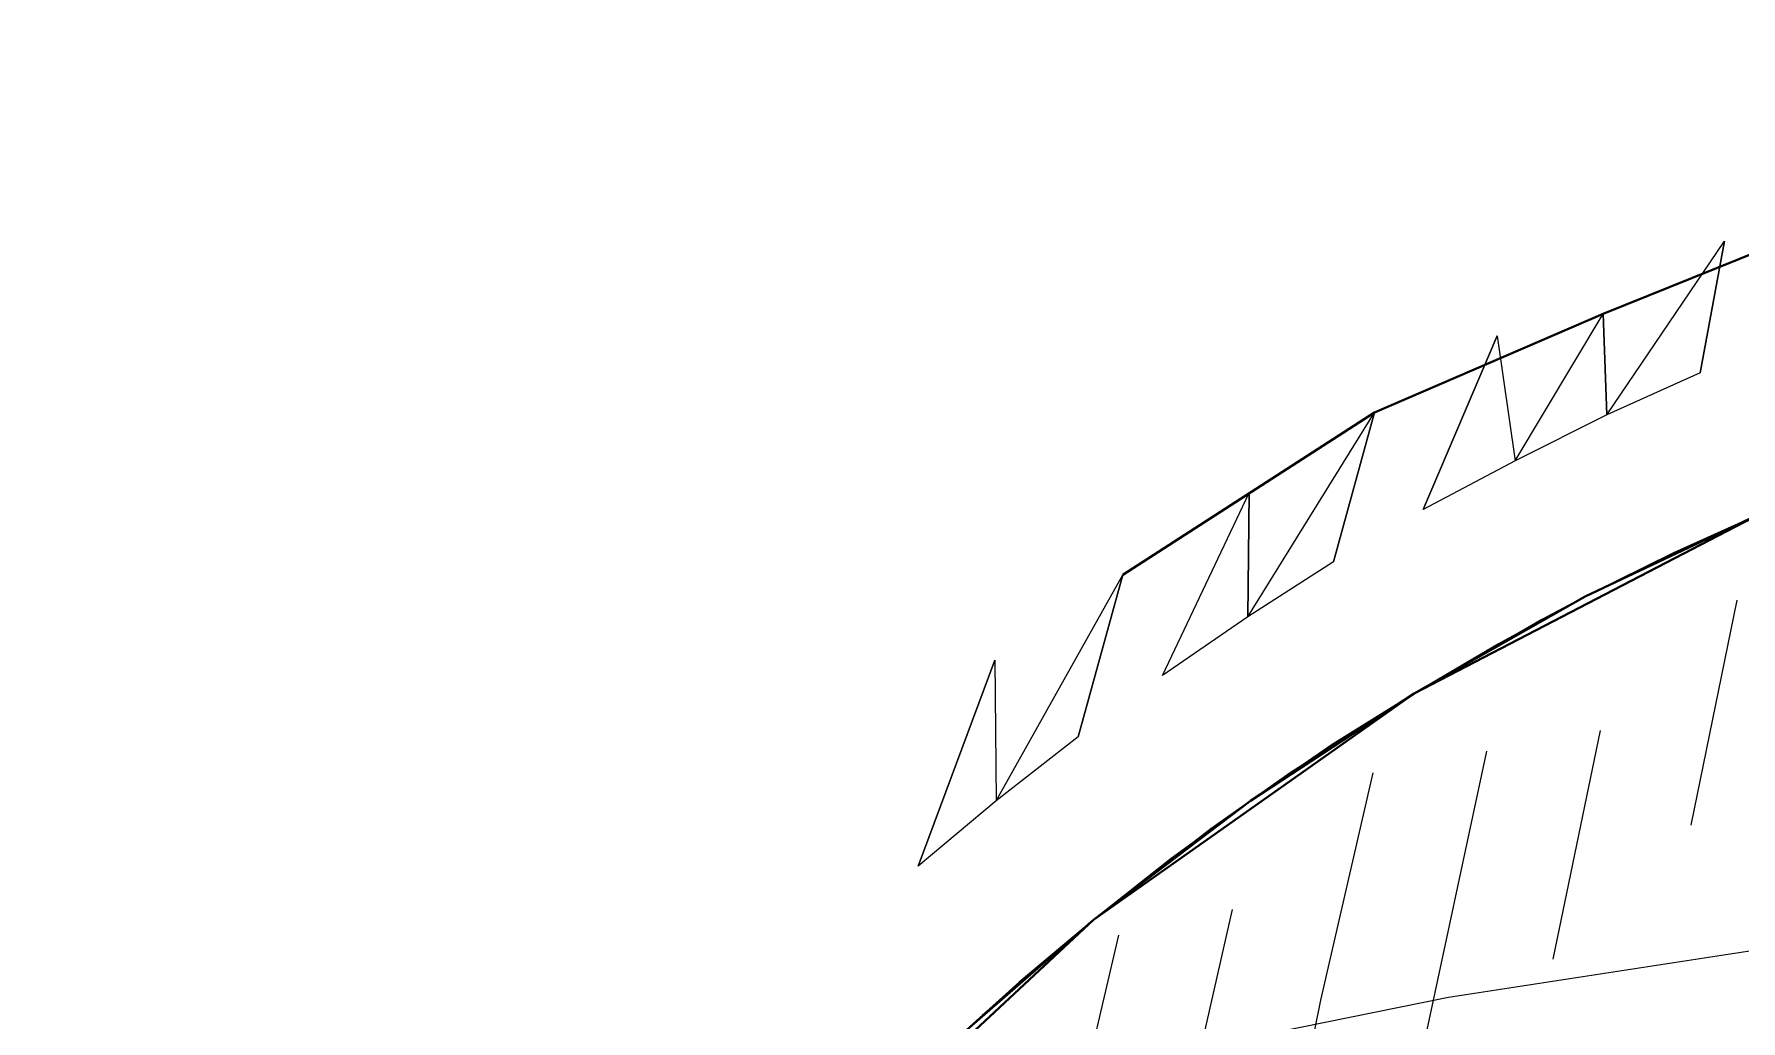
# Model space of a CAD drawing. Extents: x -24.1 to 24.1, y -24.4 to 24.4.
# Drawn here: x -22.48 to -9.12, y 16.64 to 24.36 of the extents above; entities that cross this region are included whole.
import ezdxf

# ---------------------------------------------------------------- set-up
doc = ezdxf.new("R2010")
doc.units = 0
doc.header["$MEASUREMENT"] = 0
doc.layers.get('0').update_dxf_attribs({"linetype": 'CONTINUOUS'})
for name, color, linetype in [('FEA3', 142, 'CONTINUOUS'), ('Mappers', 7, 'CONTINUOUS'), ('SupportsSph', 200, 'CONTINUOUS'), ('TendonPoints3', 7, 'CONTINUOUS')]:
    doc.layers.add(name, color=color, linetype=linetype)

msp = doc.modelspace()

# ---------------------------------------------------------------- linework, layer by layer
at = {"color": 6, "linetype": 'ByBlock', "lineweight": 40, "ltscale": 100}
for points in [[(-22.48, 0, 54.58), (-22.42, 1.53, 54.58), (-22.27, 3.06, 54.58), (-22.01, 4.57, 54.58), (-21.64, 6.06, 54.58), (-21.18, 7.52, 54.58), (-20.62, 8.95, 54.58), (-19.96, 10.34, 54.58), (-19.2, 11.68, 54.58), (-18.36, 12.96, 54.58), (-17.43, 14.18, 54.58), (-16.43, 15.34, 54.58), (-15.34, 16.43, 54.58), (-14.19, 17.43, 54.58), (-12.96, 18.36, 54.58), (-11.68, 19.2, 54.58), (-10.34, 19.96, 54.58), (-8.96, 20.61, 54.58)], [(-22.48, 0, 58.95), (-22.42, 1.53, 58.95), (-22.01, 4.57, 58.95), (-21.18, 7.52, 58.95), (-19.96, 10.34, 58.95), (-18.36, 12.96, 58.95), (-16.43, 15.34, 58.95), (-14.19, 17.43, 58.95), (-11.68, 19.2, 58.95), (-8.96, 20.61, 58.95)]]:
    msp.add_polyline3d(points, dxfattribs=at)
for points in [[(-8.96, 20.61, 58.95), (-7.88, 21.05, 57.58), (-8.96, 20.61, 56.77), (-10, 20.13, 57.58)], [(-8.96, 20.61, 55.67), (-8.25, 20.91, 55.13), (-8.96, 20.61, 54.58), (-9.65, 20.3, 55.13)], [(-8.96, 20.61, 56.77), (-8.25, 20.91, 56.22), (-8.96, 20.61, 55.67), (-9.65, 20.3, 56.22)], [(-11.68, 19.2, 58.95), (-8.96, 20.61, 58.95), (-10.34, 19.96, 57.86)], [(-8.96, 20.61, 58.95), (-10, 20.13, 57.58), (-10.34, 19.96, 57.86)], [(-9.65, 20.3, 56.22), (-8.96, 20.61, 55.67), (-9.65, 20.3, 55.13), (-10.34, 19.96, 55.67)], [(-10.34, 19.96, 57.13), (-10, 20.13, 57.58), (-8.96, 20.61, 56.77), (-9.65, 20.3, 56.22)], [(-8.96, 20.61, 54.58), (-10.34, 19.96, 54.58), (-9.65, 20.3, 55.13)], [(-10.34, 19.96, 55.67), (-9.65, 20.3, 55.13), (-10.34, 19.96, 54.58), (-11.02, 19.59, 55.13)], [(-11.02, 19.59, 56.22), (-10.34, 19.96, 57.13), (-9.65, 20.3, 56.22), (-10.34, 19.96, 55.67)], [(-10.68, 19.78, 57.58), (-10.34, 19.96, 57.86), (-10, 20.13, 57.58), (-10.34, 19.96, 57.13)], [(-11.68, 19.2, 58.95), (-10.34, 19.96, 57.86), (-10.68, 19.78, 57.58)], [(-11.02, 19.59, 56.22), (-10.34, 19.96, 55.67), (-11.02, 19.59, 55.13), (-11.68, 19.2, 55.67)], [(-10.68, 19.78, 57.58), (-10.34, 19.96, 57.13), (-11.02, 19.59, 56.22), (-11.68, 19.2, 56.77)], [(-10.34, 19.96, 54.58), (-11.68, 19.2, 54.58), (-11.02, 19.59, 55.13)], [(-11.68, 19.2, 58.95), (-10.68, 19.78, 57.58), (-11.68, 19.2, 56.77), (-12.65, 18.58, 57.58)], [(-11.68, 19.2, 55.67), (-11.02, 19.59, 55.13), (-11.68, 19.2, 54.58), (-12.32, 18.8, 55.13)], [(-11.68, 19.2, 56.77), (-11.02, 19.59, 56.22), (-11.68, 19.2, 55.67), (-12.32, 18.8, 56.22)], [(-14.19, 17.43, 58.95), (-11.68, 19.2, 58.95), (-12.96, 18.36, 57.86)], [(-11.68, 19.2, 58.95), (-12.65, 18.58, 57.58), (-12.96, 18.36, 57.86)], [(-12.32, 18.8, 56.22), (-11.68, 19.2, 55.67), (-12.32, 18.8, 55.13), (-12.96, 18.36, 55.67)], [(-12.96, 18.36, 57.13), (-12.65, 18.58, 57.58), (-11.68, 19.2, 56.77), (-12.32, 18.8, 56.22)], [(-11.68, 19.2, 54.58), (-12.96, 18.36, 54.58), (-12.32, 18.8, 55.13)], [(-12.96, 18.36, 55.67), (-12.32, 18.8, 55.13), (-12.96, 18.36, 54.58), (-13.58, 17.91, 55.13)], [(-13.58, 17.91, 56.22), (-12.96, 18.36, 57.13), (-12.32, 18.8, 56.22), (-12.96, 18.36, 55.67)], [(-13.27, 18.14, 57.58), (-12.96, 18.36, 57.86), (-12.65, 18.58, 57.58), (-12.96, 18.36, 57.13)], [(-14.19, 17.43, 58.95), (-12.96, 18.36, 57.86), (-13.27, 18.14, 57.58)], [(-13.58, 17.91, 56.22), (-12.96, 18.36, 55.67), (-13.58, 17.91, 55.13), (-14.19, 17.43, 55.67)], [(-14.19, 17.43, 56.77), (-13.27, 18.14, 57.58), (-12.96, 18.36, 57.13), (-13.58, 17.91, 56.22)], [(-12.96, 18.36, 54.58), (-14.19, 17.43, 54.58), (-13.58, 17.91, 55.13)], [(-14.19, 17.43, 58.95), (-13.27, 18.14, 57.58), (-14.19, 17.43, 56.77), (-15.06, 16.68, 57.58)], [(-14.19, 17.43, 55.67), (-13.58, 17.91, 55.13), (-14.19, 17.43, 54.58), (-14.77, 16.94, 55.13)], [(-14.19, 17.43, 56.77), (-13.58, 17.91, 56.22), (-14.19, 17.43, 55.67), (-14.77, 16.94, 56.22)], [(-16.43, 15.34, 58.95), (-14.19, 17.43, 58.95), (-15.34, 16.43, 57.86)], [(-14.19, 17.43, 58.95), (-15.06, 16.68, 57.58), (-15.34, 16.43, 57.86)], [(-14.77, 16.94, 56.22), (-14.19, 17.43, 55.67), (-14.77, 16.94, 55.13), (-15.34, 16.43, 55.67)], [(-15.34, 16.43, 57.13), (-15.06, 16.68, 57.58), (-14.19, 17.43, 56.77), (-14.77, 16.94, 56.22)], [(-14.19, 17.43, 54.58), (-15.34, 16.43, 54.58), (-14.77, 16.94, 55.13)], [(-15.34, 16.43, 55.67), (-14.77, 16.94, 55.13), (-15.34, 16.43, 54.58), (-15.89, 15.89, 55.13)], [(-15.89, 15.89, 56.22), (-15.34, 16.43, 57.13), (-14.77, 16.94, 56.22), (-15.34, 16.43, 55.67)], [(-15.62, 16.16, 57.58), (-15.34, 16.43, 57.86), (-15.06, 16.68, 57.58), (-15.34, 16.43, 57.13)]]:
    msp.add_3dface(points)
at = {"layer": 'FEA3', "color": 40, "linetype": 'ByBlock', "lineweight": 40, "ltscale": 100}
for points in [[(-22.48, 0, 58.95), (-22.42, 1.53, 58.95), (-22.01, 4.57, 58.95), (-21.18, 7.52, 58.95), (-19.96, 10.34, 58.95), (-18.36, 12.96, 58.95), (-16.43, 15.34, 58.95), (-14.19, 17.43, 58.95), (-11.68, 19.2, 58.95), (-8.96, 20.61, 58.95)], [(-22.48, 0, 54.58), (-22.42, 1.53, 54.58), (-22.27, 3.06, 54.58), (-22.01, 4.57, 54.58), (-21.64, 6.06, 54.58), (-21.18, 7.52, 54.58), (-20.62, 8.95, 54.58), (-19.96, 10.34, 54.58), (-19.2, 11.68, 54.58), (-18.36, 12.96, 54.58), (-17.43, 14.18, 54.58), (-16.43, 15.34, 54.58), (-15.34, 16.43, 54.58), (-14.19, 17.43, 54.58), (-12.96, 18.36, 54.58), (-11.68, 19.2, 54.58), (-10.34, 19.96, 54.58), (-8.96, 20.61, 54.58)]]:
    msp.add_polyline3d(points, dxfattribs=at)
at = {"layer": 'FEA3'}
for points in [[(-8.96, 20.61, 58.95), (-7.88, 21.05, 57.58), (-8.96, 20.61, 56.77), (-10, 20.13, 57.58)], [(-8.96, 20.61, 55.67), (-8.25, 20.91, 55.13), (-8.96, 20.61, 54.58), (-9.65, 20.3, 55.13)], [(-8.96, 20.61, 56.77), (-8.25, 20.91, 56.22), (-8.96, 20.61, 55.67), (-9.65, 20.3, 56.22)], [(-11.68, 19.2, 58.95), (-8.96, 20.61, 58.95), (-10.34, 19.96, 57.86)], [(-9.65, 20.3, 56.22), (-8.96, 20.61, 55.67), (-9.65, 20.3, 55.13), (-10.34, 19.96, 55.67)], [(-10.34, 19.96, 57.13), (-10, 20.13, 57.58), (-8.96, 20.61, 56.77), (-9.65, 20.3, 56.22)], [(-8.96, 20.61, 58.95), (-10, 20.13, 57.58), (-10.34, 19.96, 57.86)], [(-8.96, 20.61, 54.58), (-10.34, 19.96, 54.58), (-9.65, 20.3, 55.13)], [(-10.34, 19.96, 55.67), (-9.65, 20.3, 55.13), (-10.34, 19.96, 54.58), (-11.02, 19.59, 55.13)], [(-11.02, 19.59, 56.22), (-10.34, 19.96, 57.13), (-9.65, 20.3, 56.22), (-10.34, 19.96, 55.67)], [(-10.68, 19.78, 57.58), (-10.34, 19.96, 57.86), (-10, 20.13, 57.58), (-10.34, 19.96, 57.13)], [(-11.02, 19.59, 56.22), (-10.34, 19.96, 55.67), (-11.02, 19.59, 55.13), (-11.68, 19.2, 55.67)], [(-11.68, 19.2, 56.77), (-10.68, 19.78, 57.58), (-10.34, 19.96, 57.13), (-11.02, 19.59, 56.22)], [(-11.68, 19.2, 58.95), (-10.34, 19.96, 57.86), (-10.68, 19.78, 57.58)], [(-10.34, 19.96, 54.58), (-11.68, 19.2, 54.58), (-11.02, 19.59, 55.13)], [(-11.68, 19.2, 58.95), (-10.68, 19.78, 57.58), (-11.68, 19.2, 56.77), (-12.65, 18.58, 57.58)], [(-11.68, 19.2, 55.67), (-11.02, 19.59, 55.13), (-11.68, 19.2, 54.58), (-12.32, 18.8, 55.13)], [(-11.68, 19.2, 56.77), (-11.02, 19.59, 56.22), (-11.68, 19.2, 55.67), (-12.32, 18.8, 56.22)], [(-14.19, 17.43, 58.95), (-11.68, 19.2, 58.95), (-12.96, 18.36, 57.86)], [(-12.32, 18.8, 56.22), (-11.68, 19.2, 55.67), (-12.32, 18.8, 55.13), (-12.96, 18.36, 55.67)], [(-12.96, 18.36, 57.13), (-12.65, 18.58, 57.58), (-11.68, 19.2, 56.77), (-12.32, 18.8, 56.22)], [(-11.68, 19.2, 58.95), (-12.65, 18.58, 57.58), (-12.96, 18.36, 57.86)], [(-11.68, 19.2, 54.58), (-12.96, 18.36, 54.58), (-12.32, 18.8, 55.13)], [(-12.96, 18.36, 55.67), (-12.32, 18.8, 55.13), (-12.96, 18.36, 54.58), (-13.58, 17.91, 55.13)], [(-13.58, 17.91, 56.22), (-12.96, 18.36, 57.13), (-12.32, 18.8, 56.22), (-12.96, 18.36, 55.67)], [(-13.27, 18.14, 57.58), (-12.96, 18.36, 57.86), (-12.65, 18.58, 57.58), (-12.96, 18.36, 57.13)], [(-13.58, 17.91, 56.22), (-12.96, 18.36, 55.67), (-13.58, 17.91, 55.13), (-14.19, 17.43, 55.67)], [(-13.27, 18.14, 57.58), (-12.96, 18.36, 57.13), (-13.58, 17.91, 56.22), (-14.19, 17.43, 56.77)], [(-14.19, 17.43, 58.95), (-12.96, 18.36, 57.86), (-13.27, 18.14, 57.58)], [(-12.96, 18.36, 54.58), (-14.19, 17.43, 54.58), (-13.58, 17.91, 55.13)], [(-14.19, 17.43, 58.95), (-13.27, 18.14, 57.58), (-14.19, 17.43, 56.77), (-15.06, 16.68, 57.58)], [(-14.19, 17.43, 55.67), (-13.58, 17.91, 55.13), (-14.19, 17.43, 54.58), (-14.77, 16.94, 55.13)], [(-14.19, 17.43, 56.77), (-13.58, 17.91, 56.22), (-14.19, 17.43, 55.67), (-14.77, 16.94, 56.22)], [(-16.43, 15.34, 58.95), (-14.19, 17.43, 58.95), (-15.34, 16.43, 57.86)], [(-14.77, 16.94, 56.22), (-14.19, 17.43, 55.67), (-14.77, 16.94, 55.13), (-15.34, 16.43, 55.67)], [(-15.34, 16.43, 57.13), (-15.06, 16.68, 57.58), (-14.19, 17.43, 56.77), (-14.77, 16.94, 56.22)], [(-14.19, 17.43, 58.95), (-15.06, 16.68, 57.58), (-15.34, 16.43, 57.86)], [(-14.19, 17.43, 54.58), (-15.34, 16.43, 54.58), (-14.77, 16.94, 55.13)], [(-15.34, 16.43, 55.67), (-14.77, 16.94, 55.13), (-15.34, 16.43, 54.58), (-15.89, 15.89, 55.13)], [(-15.89, 15.89, 56.22), (-15.34, 16.43, 57.13), (-14.77, 16.94, 56.22), (-15.34, 16.43, 55.67)], [(-15.62, 16.16, 57.58), (-15.34, 16.43, 57.86), (-15.06, 16.68, 57.58), (-15.34, 16.43, 57.13)]]:
    msp.add_3dface(points, dxfattribs=at)
at = {"layer": 'Mappers', "color": 5, "linetype": 'ByBlock', "lineweight": 40, "ltscale": 100}
msp.add_polyline3d([(14.96, 19.46, 54.93), (12.97, 20.77, 54.98), (11.03, 22, 54.87), (9.25, 22.74, 54.92), (7.52, 23.41, 54.89), (5.85, 24.02, 54.76), (4.28, 24.18, 54.92), (2.72, 24.29, 55.03), (1.16, 24.35, 55.1), (-0.39, 24.36, 55.11), (-1.94, 24.32, 55.07), (-3.5, 24.24, 54.98), (-5.07, 24.11, 54.85), (-6.73, 23.52, 55.01), (-8.44, 22.88, 55.08), (-10.2, 22.17, 55.07), (-11.99, 21.4, 54.95), (-13.96, 20.13, 54.98)], dxfattribs=at)
at = {"layer": 'SupportsSph', "linetype": 'ByBlock', "ltscale": 100}
for points in [[(-9.25, 22.74, 54.92), (-9.44, 21.71, 54.58), (-10.17, 21.38, 55.13)], [(-9.25, 22.74, 54.92), (-9.44, 21.71, 55.67), (-9.44, 21.71, 54.58)], [(-10.2, 22.17, 55.07), (-10.17, 21.38, 55.13), (-10.89, 21.02, 55.67)], [(-10.2, 22.17, 55.07), (-10.17, 21.38, 56.22), (-10.17, 21.38, 55.13)], [(-11.03, 22, 54.87), (-11.61, 20.64, 56.22), (-11.61, 20.64, 55.13)], [(-11.03, 22, 54.87), (-10.89, 21.02, 55.67), (-11.61, 20.64, 55.13)], [(-11.99, 21.4, 54.95), (-12.31, 20.23, 54.58), (-12.98, 19.8, 55.13)], [(-11.99, 21.4, 54.95), (-12.31, 20.23, 55.67), (-12.31, 20.23, 54.58)], [(-12.97, 20.77, 54.98), (-12.98, 19.8, 55.13), (-13.65, 19.34, 55.67)], [(-12.97, 20.77, 54.98), (-12.98, 19.8, 56.22), (-12.98, 19.8, 55.13)], [(-13.96, 20.13, 54.98), (-14.31, 18.86, 55.13), (-14.95, 18.36, 55.67)], [(-13.96, 20.13, 54.98), (-14.31, 18.86, 56.22), (-14.31, 18.86, 55.13)], [(-14.96, 19.46, 54.93), (-14.95, 18.36, 55.67), (-15.56, 17.85, 55.13)], [(-14.96, 19.46, 54.93), (-15.56, 17.85, 55.13), (-15.56, 17.85, 56.22)]]:
    msp.add_3dface(points, dxfattribs=at)
at = {"layer": 'TendonPoints3'}
for p, q in [((-9.51, 18.17, 58.31), (-9.15, 19.93, 57.23)), ((-10.59, 17.12, 58.58), (-10.22, 18.91, 57.58)), ((-11.69, 16.05, 58.77), (-11.11, 18.75, 57.34)), ((-12.41, 16.8, 58.03), (-12, 18.58, 57.09)), ((-13.51, 15.71, 58.15), (-13.1, 17.51, 57.28)), ((-14.51, 15.1, 57.99), (-13.99, 17.31, 56.97)), ((-8.69, 17.24, 58.78), (-11.41, 16.82, 58.07)), ((-11.41, 16.82, 58.07), (-14.09, 16.28, 57.17)), ((-12.78, 14.97, 58.88), (-12.41, 16.8, 58.03))]:
    msp.add_line(p, q, dxfattribs=at)

doc.saveas('drawing.dxf')
